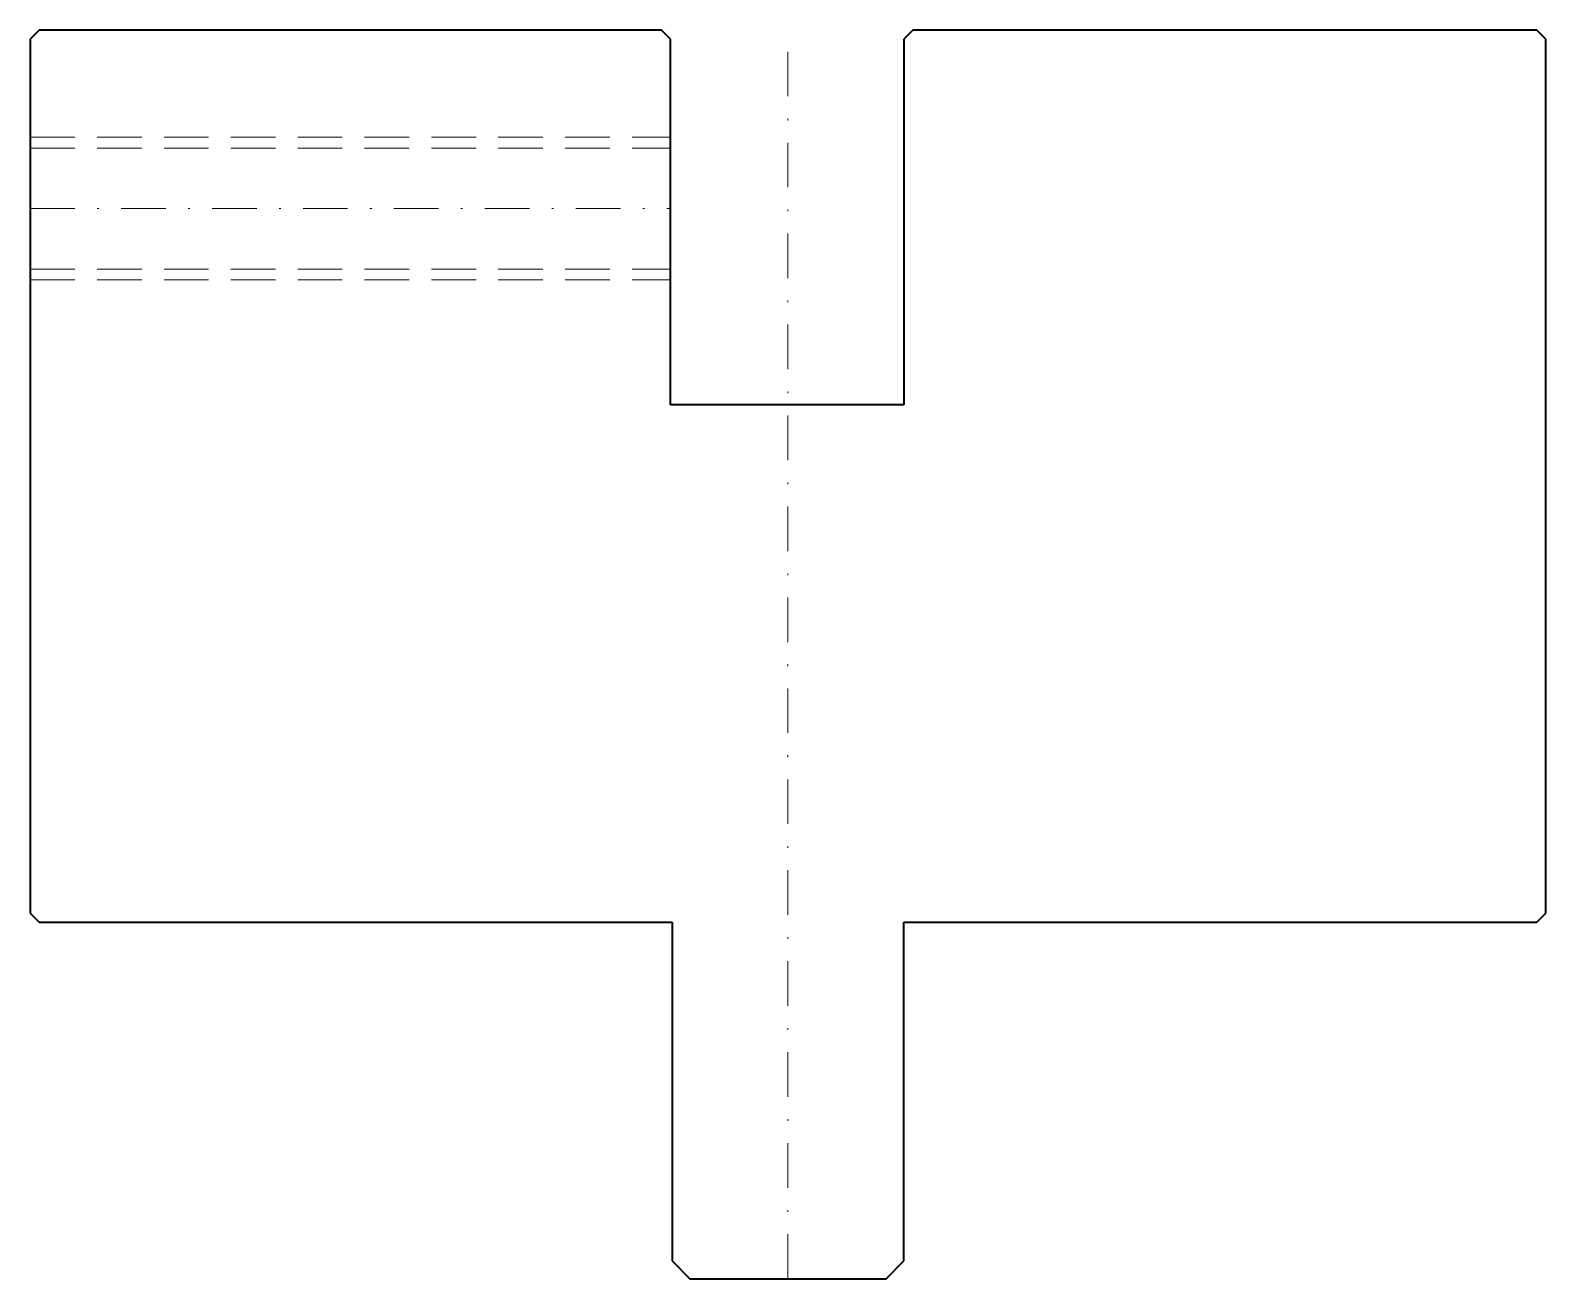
# Model space of a CAD drawing. Header units: millimetres. Extents: x -42.5 to 42.5, y -70 to 0.
import ezdxf

# ---------------------------------------------------------------- set-up
doc = ezdxf.new("R2010")
doc.units = ezdxf.units.MM
doc.header["$LTSCALE"] = 5
for name, pattern in [('AUSGEZOGEN', [0]), ('DASHDOT', [1, 0.5, -0.25, 0, -0.25]), ('DASHED', [0.75, 0.5, -0.25])]:
    doc.linetypes.add(name, pattern=pattern)
doc.layers.add('2', color=7, linetype='Continuous')

msp = doc.modelspace()

# ---------------------------------------------------------------- linework, layer by layer
at = {"layer": '2', "color": 7, "linetype": 'AUSGEZOGEN', "lineweight": 35}
for p, q in [((-7.1, 0), (-42, 0)), ((-6.6, -0.5), (-7.1, 0)), ((7, 0), (6.5, -0.5)), ((42, 0), (7, 0)), ((42.5, -0.5), (42, 0)), ((-42, 0), (-42.5, -0.5)), ((-42.5, -0.5), (-42.5, -49.5)), ((-6.6, -21), (-6.6, -0.5)), ((6.5, -0.5), (6.5, -21)), ((42.5, -49.5), (42.5, -0.5)), ((6.5, -21), (-6.6, -21)), ((-42.5, -49.5), (-42, -50)), ((-42, -50), (-6.5, -50)), ((-6.5, -50), (-6.5, -69)), ((6.5, -69), (6.5, -50)), ((6.5, -50), (42, -50)), ((42, -50), (42.5, -49.5)), ((-6.5, -69), (-5.5, -70)), ((5.5, -70), (6.5, -69)), ((-5.5, -70), (5.5, -70))]:
    msp.add_line(p, q, dxfattribs=at)
at = {"layer": '2', "color": 7, "linetype": 'DASHDOT', "lineweight": 18}
for p, q in [((0, -70), (0, 0)), ((-42.5, -10), (-6.6, -10))]:
    msp.add_line(p, q, dxfattribs=at)
at = {"layer": '2', "color": 7, "linetype": 'DASHED', "lineweight": 18}
for p, q in [((-42.5, -6), (-6.6, -6)), ((-42.5, -6.6), (-6.6, -6.6)), ((-42.5, -13.4), (-6.6, -13.4)), ((-42.5, -14), (-6.6, -14))]:
    msp.add_line(p, q, dxfattribs=at)

doc.saveas('drawing.dxf')
